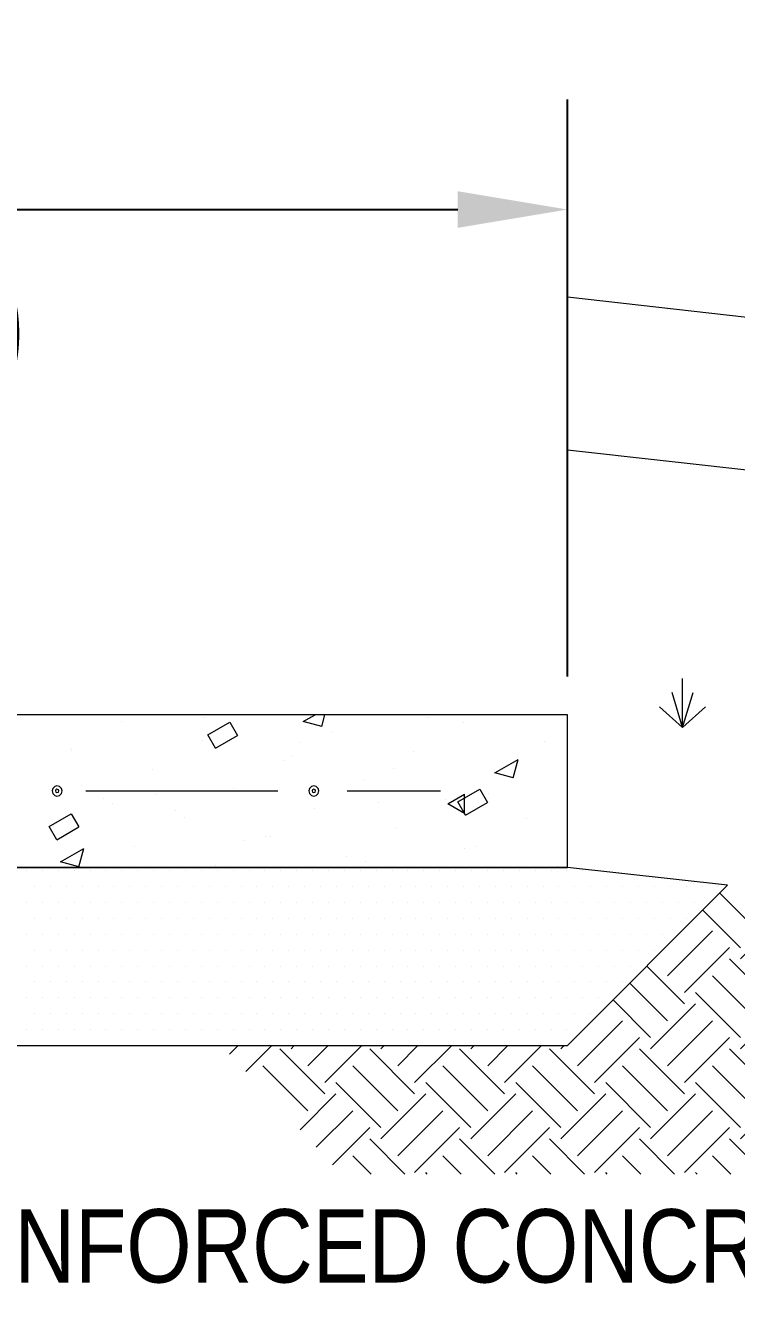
# Model space of a CAD drawing. Header units: inches. Extents: x -3859 to 7158, y 3705 to 4657.
# Drawn here: x 959.4 to 1015.3, y 3923.6 to 4024.2 of the extents above; entities that cross this region are included whole.
import ezdxf
from ezdxf import colors
from ezdxf.entities.mleader import LeaderData, LeaderLine
from ezdxf.math import Vec2, Vec3

# ---------------------------------------------------------------- set-up
doc = ezdxf.new("R2010")
doc.units = ezdxf.units.IN
doc.header["$MEASUREMENT"] = 0
doc.layers.get('0').update_dxf_attribs({"lineweight": 0})
doc.layers.get('DEFPOINTS').update_dxf_attribs({"lineweight": 0})
for name, color, linetype, lineweight in [('D6', 6, 'Continuous', 0), ('Dimension', 4, 'Continuous', 0), ('Hatches', 6, 'Continuous', 0), ('Linework', 3, 'Continuous', 0), ('Text', 7, 'Continuous', 0)]:
    doc.layers.add(name, color=color, linetype=linetype, lineweight=lineweight)
doc.styles.get("Standard").update_dxf_attribs({"font": 'ARIALN.TTF'})
doc.dimstyles.get("Standard").update_dxf_attribs({"dimtxt": 0.18, "dimasz": 0.18, "dimexe": 0.18, "dimexo": 0.0625, "dimgap": 0.09, "dimtad": 1, "dimdec": 4, "dimzin": 0, "dimdsep": 46, "dimlunit": 4, "dimtxsty": 'Standard', "dimcen": 0.09, "dimadec": 0, "dimazin": 0, "dimtfac": 1, "dimtdec": 4, "dimtofl": 0, "dimtmove": 0, "dimatfit": 3, "dimfxl": 1, "dimtolj": 1, "dimtzin": 0, "dimarcsym": 0})

# ---------------------------------------------------------------- blocks, each defined once
blk = doc.blocks.new('IP')
at = {"color": 0, "linetype": 'ByBlock', "lineweight": 0}
for points in [[(0.0289, 0), (0.0249, 0.0148), (0.0141, 0.0255), (-0.0007, 0.0296), (-0.0155, 0.0255), (-0.0262, 0.0148), (-0.0303, 0), (-0.0262, -0.0134), (-0.0155, -0.0242), (-0.0007, -0.0282), (0.0141, -0.0242), (0.0249, -0.0134), (0.0289, 0), (0.0289, 0)], [(0.0087, 0), (0.0061, 0.0081), (-0.0007, 0.0108), (-0.0074, 0.0081), (-0.0101, 0), (-0.0074, -0.0067), (-0.0007, -0.0094), (0.0061, -0.0067), (0.0087, 0), (0.0087, 0)]]:
    blk.add_lwpolyline(points, dxfattribs=at)
blk = doc.blocks.new('*X20')
at = {"color": 0}
for p, q in [((9.53125, -21.3125), (9.53125, -21.3125)), ((9.5625, -21.3125), (9.5625, -21.3125)), ((9.59375, -21.3125), (9.59375, -21.3125)), ((9.625, -21.3125), (9.625, -21.3125)), ((9.65625, -21.3125), (9.65625, -21.3125)), ((9.6875, -21.3125), (9.6875, -21.3125)), ((9.71875, -21.3125), (9.71875, -21.3125)), ((9.75, -21.3125), (9.75, -21.3125)), ((9.78125, -21.3125), (9.78125, -21.3125)), ((9.8125, -21.3125), (9.8125, -21.3125)), ((9.84375, -21.3125), (9.84375, -21.3125)), ((9.875, -21.3125), (9.875, -21.3125)), ((9.90625, -21.3125), (9.90625, -21.3125)), ((9.9375, -21.3125), (9.9375, -21.3125)), ((9.96875, -21.3125), (9.96875, -21.3125)), ((10, -21.3125), (10, -21.3125)), ((10.03125, -21.3125), (10.03125, -21.3125)), ((10.0625, -21.3125), (10.0625, -21.3125)), ((10.09375, -21.3125), (10.09375, -21.3125)), ((10.125, -21.3125), (10.125, -21.3125)), ((10.15625, -21.3125), (10.15625, -21.3125)), ((10.1875, -21.3125), (10.1875, -21.3125)), ((10.21875, -21.3125), (10.21875, -21.3125)), ((10.25, -21.3125), (10.25, -21.3125)), ((10.28125, -21.3125), (10.28125, -21.3125)), ((10.3125, -21.3125), (10.3125, -21.3125)), ((10.34375, -21.3125), (10.34375, -21.3125)), ((10.375, -21.3125), (10.375, -21.3125)), ((10.40625, -21.3125), (10.40625, -21.3125)), ((10.4375, -21.3125), (10.4375, -21.3125)), ((10.46875, -21.3125), (10.46875, -21.3125)), ((10.5, -21.3125), (10.5, -21.3125)), ((10.53125, -21.3125), (10.53125, -21.3125)), ((10.5625, -21.3125), (10.5625, -21.3125)), ((10.59375, -21.3125), (10.59375, -21.3125)), ((10.625, -21.3125), (10.625, -21.3125)), ((9.546875, -21.34375), (9.546875, -21.34375)), ((9.578125, -21.34375), (9.578125, -21.34375)), ((9.609375, -21.34375), (9.609375, -21.34375)), ((9.640625, -21.34375), (9.640625, -21.34375)), ((9.671875, -21.34375), (9.671875, -21.34375)), ((9.703125, -21.34375), (9.703125, -21.34375)), ((9.734375, -21.34375), (9.734375, -21.34375)), ((9.765625, -21.34375), (9.765625, -21.34375)), ((9.796875, -21.34375), (9.796875, -21.34375)), ((9.828125, -21.34375), (9.828125, -21.34375)), ((9.859375, -21.34375), (9.859375, -21.34375)), ((9.890625, -21.34375), (9.890625, -21.34375)), ((9.921875, -21.34375), (9.921875, -21.34375)), ((9.953125, -21.34375), (9.953125, -21.34375)), ((9.984375, -21.34375), (9.984375, -21.34375)), ((10.015625, -21.34375), (10.015625, -21.34375)), ((10.046875, -21.34375), (10.046875, -21.34375)), ((10.078125, -21.34375), (10.078125, -21.34375)), ((10.109375, -21.34375), (10.109375, -21.34375)), ((10.140625, -21.34375), (10.140625, -21.34375)), ((10.171875, -21.34375), (10.171875, -21.34375)), ((10.203125, -21.34375), (10.203125, -21.34375)), ((10.234375, -21.34375), (10.234375, -21.34375)), ((10.265625, -21.34375), (10.265625, -21.34375)), ((10.296875, -21.34375), (10.296875, -21.34375)), ((10.328125, -21.34375), (10.328125, -21.34375)), ((10.359375, -21.34375), (10.359375, -21.34375)), ((10.390625, -21.34375), (10.390625, -21.34375)), ((10.421875, -21.34375), (10.421875, -21.34375)), ((10.453125, -21.34375), (10.453125, -21.34375)), ((10.484375, -21.34375), (10.484375, -21.34375)), ((10.515625, -21.34375), (10.515625, -21.34375)), ((10.546875, -21.34375), (10.546875, -21.34375)), ((10.578125, -21.34375), (10.578125, -21.34375)), ((10.609375, -21.34375), (10.609375, -21.34375)), ((10.640625, -21.34375), (10.640625, -21.34375)), ((10.671875, -21.34375), (10.671875, -21.34375)), ((10.703125, -21.34375), (10.703125, -21.34375)), ((10.734375, -21.34375), (10.734375, -21.34375)), ((10.765625, -21.34375), (10.765625, -21.34375)), ((10.796875, -21.34375), (10.796875, -21.34375)), ((10.828125, -21.34375), (10.828125, -21.34375)), ((10.859375, -21.34375), (10.859375, -21.34375)), ((10.890625, -21.34375), (10.890625, -21.34375)), ((9.53125, -21.375), (9.53125, -21.375)), ((9.5625, -21.375), (9.5625, -21.375)), ((9.59375, -21.375), (9.59375, -21.375)), ((9.625, -21.375), (9.625, -21.375)), ((9.65625, -21.375), (9.65625, -21.375)), ((9.6875, -21.375), (9.6875, -21.375)), ((9.71875, -21.375), (9.71875, -21.375)), ((9.75, -21.375), (9.75, -21.375)), ((9.78125, -21.375), (9.78125, -21.375)), ((9.8125, -21.375), (9.8125, -21.375)), ((9.84375, -21.375), (9.84375, -21.375)), ((9.875, -21.375), (9.875, -21.375)), ((9.90625, -21.375), (9.90625, -21.375)), ((9.9375, -21.375), (9.9375, -21.375)), ((9.96875, -21.375), (9.96875, -21.375)), ((10, -21.375), (10, -21.375)), ((10.03125, -21.375), (10.03125, -21.375)), ((10.0625, -21.375), (10.0625, -21.375)), ((10.09375, -21.375), (10.09375, -21.375)), ((10.125, -21.375), (10.125, -21.375)), ((10.15625, -21.375), (10.15625, -21.375)), ((10.1875, -21.375), (10.1875, -21.375)), ((10.21875, -21.375), (10.21875, -21.375)), ((10.25, -21.375), (10.25, -21.375)), ((10.28125, -21.375), (10.28125, -21.375)), ((10.3125, -21.375), (10.3125, -21.375)), ((10.34375, -21.375), (10.34375, -21.375)), ((10.375, -21.375), (10.375, -21.375)), ((10.40625, -21.375), (10.40625, -21.375)), ((10.4375, -21.375), (10.4375, -21.375)), ((10.46875, -21.375), (10.46875, -21.375)), ((10.5, -21.375), (10.5, -21.375)), ((10.53125, -21.375), (10.53125, -21.375)), ((10.5625, -21.375), (10.5625, -21.375)), ((10.59375, -21.375), (10.59375, -21.375)), ((10.625, -21.375), (10.625, -21.375)), ((10.65625, -21.375), (10.65625, -21.375)), ((10.6875, -21.375), (10.6875, -21.375)), ((10.71875, -21.375), (10.71875, -21.375)), ((10.75, -21.375), (10.75, -21.375)), ((10.78125, -21.375), (10.78125, -21.375)), ((10.8125, -21.375), (10.8125, -21.375)), ((10.84375, -21.375), (10.84375, -21.375)), ((10.875, -21.375), (10.875, -21.375)), ((9.546875, -21.40625), (9.546875, -21.40625)), ((9.578125, -21.40625), (9.578125, -21.40625)), ((9.609375, -21.40625), (9.609375, -21.40625)), ((9.640625, -21.40625), (9.640625, -21.40625)), ((9.671875, -21.40625), (9.671875, -21.40625)), ((9.703125, -21.40625), (9.703125, -21.40625)), ((9.734375, -21.40625), (9.734375, -21.40625)), ((9.765625, -21.40625), (9.765625, -21.40625)), ((9.796875, -21.40625), (9.796875, -21.40625)), ((9.828125, -21.40625), (9.828125, -21.40625)), ((9.859375, -21.40625), (9.859375, -21.40625)), ((9.890625, -21.40625), (9.890625, -21.40625)), ((9.921875, -21.40625), (9.921875, -21.40625)), ((9.953125, -21.40625), (9.953125, -21.40625)), ((9.984375, -21.40625), (9.984375, -21.40625)), ((10.015625, -21.40625), (10.015625, -21.40625)), ((10.046875, -21.40625), (10.046875, -21.40625)), ((10.078125, -21.40625), (10.078125, -21.40625)), ((10.109375, -21.40625), (10.109375, -21.40625)), ((10.140625, -21.40625), (10.140625, -21.40625)), ((10.171875, -21.40625), (10.171875, -21.40625)), ((10.203125, -21.40625), (10.203125, -21.40625)), ((10.234375, -21.40625), (10.234375, -21.40625)), ((10.265625, -21.40625), (10.265625, -21.40625)), ((10.296875, -21.40625), (10.296875, -21.40625)), ((10.328125, -21.40625), (10.328125, -21.40625)), ((10.359375, -21.40625), (10.359375, -21.40625)), ((10.390625, -21.40625), (10.390625, -21.40625)), ((10.421875, -21.40625), (10.421875, -21.40625)), ((10.453125, -21.40625), (10.453125, -21.40625)), ((10.484375, -21.40625), (10.484375, -21.40625)), ((10.515625, -21.40625), (10.515625, -21.40625)), ((10.546875, -21.40625), (10.546875, -21.40625)), ((10.578125, -21.40625), (10.578125, -21.40625)), ((10.609375, -21.40625), (10.609375, -21.40625)), ((10.640625, -21.40625), (10.640625, -21.40625)), ((10.671875, -21.40625), (10.671875, -21.40625)), ((10.703125, -21.40625), (10.703125, -21.40625)), ((10.734375, -21.40625), (10.734375, -21.40625)), ((10.765625, -21.40625), (10.765625, -21.40625)), ((10.796875, -21.40625), (10.796875, -21.40625)), ((10.828125, -21.40625), (10.828125, -21.40625)), ((9.53125, -21.4375), (9.53125, -21.4375)), ((9.5625, -21.4375), (9.5625, -21.4375)), ((9.59375, -21.4375), (9.59375, -21.4375)), ((9.625, -21.4375), (9.625, -21.4375)), ((9.65625, -21.4375), (9.65625, -21.4375)), ((9.6875, -21.4375), (9.6875, -21.4375)), ((9.71875, -21.4375), (9.71875, -21.4375)), ((9.75, -21.4375), (9.75, -21.4375)), ((9.78125, -21.4375), (9.78125, -21.4375)), ((9.8125, -21.4375), (9.8125, -21.4375)), ((9.84375, -21.4375), (9.84375, -21.4375)), ((9.875, -21.4375), (9.875, -21.4375)), ((9.90625, -21.4375), (9.90625, -21.4375)), ((9.9375, -21.4375), (9.9375, -21.4375)), ((9.96875, -21.4375), (9.96875, -21.4375)), ((10, -21.4375), (10, -21.4375)), ((10.03125, -21.4375), (10.03125, -21.4375)), ((10.0625, -21.4375), (10.0625, -21.4375)), ((10.09375, -21.4375), (10.09375, -21.4375)), ((10.125, -21.4375), (10.125, -21.4375)), ((10.15625, -21.4375), (10.15625, -21.4375)), ((10.1875, -21.4375), (10.1875, -21.4375)), ((10.21875, -21.4375), (10.21875, -21.4375)), ((10.25, -21.4375), (10.25, -21.4375)), ((10.28125, -21.4375), (10.28125, -21.4375)), ((10.3125, -21.4375), (10.3125, -21.4375)), ((10.34375, -21.4375), (10.34375, -21.4375)), ((10.375, -21.4375), (10.375, -21.4375)), ((10.40625, -21.4375), (10.40625, -21.4375)), ((10.4375, -21.4375), (10.4375, -21.4375)), ((10.46875, -21.4375), (10.46875, -21.4375)), ((10.5, -21.4375), (10.5, -21.4375)), ((10.53125, -21.4375), (10.53125, -21.4375)), ((10.5625, -21.4375), (10.5625, -21.4375)), ((10.59375, -21.4375), (10.59375, -21.4375)), ((10.625, -21.4375), (10.625, -21.4375)), ((10.65625, -21.4375), (10.65625, -21.4375)), ((10.6875, -21.4375), (10.6875, -21.4375)), ((10.71875, -21.4375), (10.71875, -21.4375)), ((10.75, -21.4375), (10.75, -21.4375)), ((10.78125, -21.4375), (10.78125, -21.4375)), ((10.8125, -21.4375), (10.8125, -21.4375)), ((9.546875, -21.46875), (9.546875, -21.46875)), ((9.578125, -21.46875), (9.578125, -21.46875)), ((9.609375, -21.46875), (9.609375, -21.46875)), ((9.640625, -21.46875), (9.640625, -21.46875)), ((9.671875, -21.46875), (9.671875, -21.46875)), ((9.703125, -21.46875), (9.703125, -21.46875)), ((9.734375, -21.46875), (9.734375, -21.46875)), ((9.765625, -21.46875), (9.765625, -21.46875)), ((9.796875, -21.46875), (9.796875, -21.46875)), ((9.828125, -21.46875), (9.828125, -21.46875)), ((9.859375, -21.46875), (9.859375, -21.46875)), ((9.890625, -21.46875), (9.890625, -21.46875)), ((9.921875, -21.46875), (9.921875, -21.46875)), ((9.953125, -21.46875), (9.953125, -21.46875)), ((9.984375, -21.46875), (9.984375, -21.46875)), ((10.015625, -21.46875), (10.015625, -21.46875)), ((10.046875, -21.46875), (10.046875, -21.46875)), ((10.078125, -21.46875), (10.078125, -21.46875)), ((10.109375, -21.46875), (10.109375, -21.46875)), ((10.140625, -21.46875), (10.140625, -21.46875)), ((10.171875, -21.46875), (10.171875, -21.46875)), ((10.203125, -21.46875), (10.203125, -21.46875)), ((10.234375, -21.46875), (10.234375, -21.46875)), ((10.265625, -21.46875), (10.265625, -21.46875)), ((10.296875, -21.46875), (10.296875, -21.46875)), ((10.328125, -21.46875), (10.328125, -21.46875)), ((10.359375, -21.46875), (10.359375, -21.46875)), ((10.390625, -21.46875), (10.390625, -21.46875)), ((10.421875, -21.46875), (10.421875, -21.46875)), ((10.453125, -21.46875), (10.453125, -21.46875)), ((10.484375, -21.46875), (10.484375, -21.46875)), ((10.515625, -21.46875), (10.515625, -21.46875)), ((10.546875, -21.46875), (10.546875, -21.46875)), ((10.578125, -21.46875), (10.578125, -21.46875)), ((10.609375, -21.46875), (10.609375, -21.46875)), ((10.640625, -21.46875), (10.640625, -21.46875)), ((10.671875, -21.46875), (10.671875, -21.46875)), ((10.703125, -21.46875), (10.703125, -21.46875)), ((10.734375, -21.46875), (10.734375, -21.46875)), ((10.765625, -21.46875), (10.765625, -21.46875)), ((9.53125, -21.5), (9.53125, -21.5)), ((9.5625, -21.5), (9.5625, -21.5)), ((9.59375, -21.5), (9.59375, -21.5)), ((9.625, -21.5), (9.625, -21.5)), ((9.65625, -21.5), (9.65625, -21.5)), ((9.6875, -21.5), (9.6875, -21.5)), ((9.71875, -21.5), (9.71875, -21.5)), ((9.75, -21.5), (9.75, -21.5)), ((9.78125, -21.5), (9.78125, -21.5)), ((9.8125, -21.5), (9.8125, -21.5)), ((9.84375, -21.5), (9.84375, -21.5)), ((9.875, -21.5), (9.875, -21.5)), ((9.90625, -21.5), (9.90625, -21.5)), ((9.9375, -21.5), (9.9375, -21.5)), ((9.96875, -21.5), (9.96875, -21.5)), ((10, -21.5), (10, -21.5)), ((10.03125, -21.5), (10.03125, -21.5)), ((10.0625, -21.5), (10.0625, -21.5)), ((10.09375, -21.5), (10.09375, -21.5)), ((10.125, -21.5), (10.125, -21.5)), ((10.15625, -21.5), (10.15625, -21.5)), ((10.1875, -21.5), (10.1875, -21.5)), ((10.21875, -21.5), (10.21875, -21.5)), ((10.25, -21.5), (10.25, -21.5)), ((10.28125, -21.5), (10.28125, -21.5)), ((10.3125, -21.5), (10.3125, -21.5)), ((10.34375, -21.5), (10.34375, -21.5)), ((10.375, -21.5), (10.375, -21.5)), ((10.40625, -21.5), (10.40625, -21.5)), ((10.4375, -21.5), (10.4375, -21.5)), ((10.46875, -21.5), (10.46875, -21.5)), ((10.5, -21.5), (10.5, -21.5)), ((10.53125, -21.5), (10.53125, -21.5)), ((10.5625, -21.5), (10.5625, -21.5)), ((10.59375, -21.5), (10.59375, -21.5)), ((10.625, -21.5), (10.625, -21.5)), ((10.65625, -21.5), (10.65625, -21.5)), ((10.6875, -21.5), (10.6875, -21.5)), ((10.71875, -21.5), (10.71875, -21.5)), ((10.75, -21.5), (10.75, -21.5)), ((9.546875, -21.53125), (9.546875, -21.53125)), ((9.578125, -21.53125), (9.578125, -21.53125)), ((9.609375, -21.53125), (9.609375, -21.53125)), ((9.640625, -21.53125), (9.640625, -21.53125)), ((9.671875, -21.53125), (9.671875, -21.53125)), ((9.703125, -21.53125), (9.703125, -21.53125)), ((9.734375, -21.53125), (9.734375, -21.53125)), ((9.765625, -21.53125), (9.765625, -21.53125)), ((9.796875, -21.53125), (9.796875, -21.53125)), ((9.828125, -21.53125), (9.828125, -21.53125)), ((9.859375, -21.53125), (9.859375, -21.53125)), ((9.890625, -21.53125), (9.890625, -21.53125)), ((9.921875, -21.53125), (9.921875, -21.53125)), ((9.953125, -21.53125), (9.953125, -21.53125)), ((9.984375, -21.53125), (9.984375, -21.53125)), ((10.015625, -21.53125), (10.015625, -21.53125)), ((10.046875, -21.53125), (10.046875, -21.53125)), ((10.078125, -21.53125), (10.078125, -21.53125)), ((10.109375, -21.53125), (10.109375, -21.53125)), ((10.140625, -21.53125), (10.140625, -21.53125)), ((10.171875, -21.53125), (10.171875, -21.53125)), ((10.203125, -21.53125), (10.203125, -21.53125)), ((10.234375, -21.53125), (10.234375, -21.53125)), ((10.265625, -21.53125), (10.265625, -21.53125)), ((10.296875, -21.53125), (10.296875, -21.53125)), ((10.328125, -21.53125), (10.328125, -21.53125)), ((10.359375, -21.53125), (10.359375, -21.53125)), ((10.390625, -21.53125), (10.390625, -21.53125)), ((10.421875, -21.53125), (10.421875, -21.53125)), ((10.453125, -21.53125), (10.453125, -21.53125)), ((10.484375, -21.53125), (10.484375, -21.53125)), ((10.515625, -21.53125), (10.515625, -21.53125)), ((10.546875, -21.53125), (10.546875, -21.53125)), ((10.578125, -21.53125), (10.578125, -21.53125)), ((10.609375, -21.53125), (10.609375, -21.53125)), ((10.640625, -21.53125), (10.640625, -21.53125)), ((10.671875, -21.53125), (10.671875, -21.53125)), ((10.703125, -21.53125), (10.703125, -21.53125)), ((9.53125, -21.5625), (9.53125, -21.5625)), ((9.5625, -21.5625), (9.5625, -21.5625)), ((9.59375, -21.5625), (9.59375, -21.5625)), ((9.625, -21.5625), (9.625, -21.5625)), ((9.65625, -21.5625), (9.65625, -21.5625)), ((9.6875, -21.5625), (9.6875, -21.5625)), ((9.71875, -21.5625), (9.71875, -21.5625)), ((9.75, -21.5625), (9.75, -21.5625)), ((9.78125, -21.5625), (9.78125, -21.5625)), ((9.8125, -21.5625), (9.8125, -21.5625)), ((9.84375, -21.5625), (9.84375, -21.5625)), ((9.875, -21.5625), (9.875, -21.5625)), ((9.90625, -21.5625), (9.90625, -21.5625)), ((9.9375, -21.5625), (9.9375, -21.5625)), ((9.96875, -21.5625), (9.96875, -21.5625)), ((10, -21.5625), (10, -21.5625)), ((10.03125, -21.5625), (10.03125, -21.5625)), ((10.0625, -21.5625), (10.0625, -21.5625)), ((10.09375, -21.5625), (10.09375, -21.5625)), ((10.125, -21.5625), (10.125, -21.5625)), ((10.15625, -21.5625), (10.15625, -21.5625)), ((10.1875, -21.5625), (10.1875, -21.5625)), ((10.21875, -21.5625), (10.21875, -21.5625)), ((10.25, -21.5625), (10.25, -21.5625)), ((10.28125, -21.5625), (10.28125, -21.5625)), ((10.3125, -21.5625), (10.3125, -21.5625)), ((10.34375, -21.5625), (10.34375, -21.5625)), ((10.375, -21.5625), (10.375, -21.5625)), ((10.40625, -21.5625), (10.40625, -21.5625)), ((10.4375, -21.5625), (10.4375, -21.5625)), ((10.46875, -21.5625), (10.46875, -21.5625)), ((10.5, -21.5625), (10.5, -21.5625)), ((10.53125, -21.5625), (10.53125, -21.5625)), ((10.5625, -21.5625), (10.5625, -21.5625)), ((10.59375, -21.5625), (10.59375, -21.5625)), ((10.625, -21.5625), (10.625, -21.5625)), ((10.65625, -21.5625), (10.65625, -21.5625)), ((10.6875, -21.5625), (10.6875, -21.5625)), ((9.546875, -21.59375), (9.546875, -21.59375)), ((9.578125, -21.59375), (9.578125, -21.59375)), ((9.609375, -21.59375), (9.609375, -21.59375)), ((9.640625, -21.59375), (9.640625, -21.59375)), ((9.671875, -21.59375), (9.671875, -21.59375)), ((9.703125, -21.59375), (9.703125, -21.59375)), ((9.734375, -21.59375), (9.734375, -21.59375)), ((9.765625, -21.59375), (9.765625, -21.59375)), ((9.796875, -21.59375), (9.796875, -21.59375)), ((9.828125, -21.59375), (9.828125, -21.59375)), ((9.859375, -21.59375), (9.859375, -21.59375)), ((9.890625, -21.59375), (9.890625, -21.59375)), ((9.921875, -21.59375), (9.921875, -21.59375)), ((9.953125, -21.59375), (9.953125, -21.59375)), ((9.984375, -21.59375), (9.984375, -21.59375)), ((10.015625, -21.59375), (10.015625, -21.59375)), ((10.046875, -21.59375), (10.046875, -21.59375)), ((10.078125, -21.59375), (10.078125, -21.59375)), ((10.109375, -21.59375), (10.109375, -21.59375)), ((10.140625, -21.59375), (10.140625, -21.59375)), ((10.171875, -21.59375), (10.171875, -21.59375)), ((10.203125, -21.59375), (10.203125, -21.59375)), ((10.234375, -21.59375), (10.234375, -21.59375)), ((10.265625, -21.59375), (10.265625, -21.59375)), ((10.296875, -21.59375), (10.296875, -21.59375)), ((10.328125, -21.59375), (10.328125, -21.59375)), ((10.359375, -21.59375), (10.359375, -21.59375)), ((10.390625, -21.59375), (10.390625, -21.59375)), ((10.421875, -21.59375), (10.421875, -21.59375)), ((10.453125, -21.59375), (10.453125, -21.59375)), ((10.484375, -21.59375), (10.484375, -21.59375)), ((10.515625, -21.59375), (10.515625, -21.59375)), ((10.546875, -21.59375), (10.546875, -21.59375)), ((10.578125, -21.59375), (10.578125, -21.59375)), ((10.609375, -21.59375), (10.609375, -21.59375)), ((10.640625, -21.59375), (10.640625, -21.59375)), ((9.53125, -21.625), (9.53125, -21.625)), ((9.5625, -21.625), (9.5625, -21.625)), ((9.59375, -21.625), (9.59375, -21.625)), ((9.625, -21.625), (9.625, -21.625)), ((9.65625, -21.625), (9.65625, -21.625)), ((9.6875, -21.625), (9.6875, -21.625)), ((9.71875, -21.625), (9.71875, -21.625)), ((9.75, -21.625), (9.75, -21.625)), ((9.78125, -21.625), (9.78125, -21.625)), ((9.8125, -21.625), (9.8125, -21.625)), ((9.84375, -21.625), (9.84375, -21.625)), ((9.875, -21.625), (9.875, -21.625)), ((9.90625, -21.625), (9.90625, -21.625)), ((9.9375, -21.625), (9.9375, -21.625)), ((9.96875, -21.625), (9.96875, -21.625)), ((10, -21.625), (10, -21.625)), ((10.03125, -21.625), (10.03125, -21.625)), ((10.0625, -21.625), (10.0625, -21.625)), ((10.09375, -21.625), (10.09375, -21.625)), ((10.125, -21.625), (10.125, -21.625)), ((10.15625, -21.625), (10.15625, -21.625)), ((10.1875, -21.625), (10.1875, -21.625)), ((10.21875, -21.625), (10.21875, -21.625)), ((10.25, -21.625), (10.25, -21.625)), ((10.28125, -21.625), (10.28125, -21.625)), ((10.3125, -21.625), (10.3125, -21.625)), ((10.34375, -21.625), (10.34375, -21.625)), ((10.375, -21.625), (10.375, -21.625)), ((10.40625, -21.625), (10.40625, -21.625)), ((10.4375, -21.625), (10.4375, -21.625)), ((10.46875, -21.625), (10.46875, -21.625)), ((10.5, -21.625), (10.5, -21.625)), ((10.53125, -21.625), (10.53125, -21.625)), ((10.5625, -21.625), (10.5625, -21.625)), ((10.59375, -21.625), (10.59375, -21.625)), ((10.625, -21.625), (10.625, -21.625))]:
    blk.add_line(p, q, dxfattribs=at)
blk = doc.blocks.new('*X19')
at = {"color": 0}
for p, q in [((9.718, -21.0196), (9.718, -21.0196)), ((9.8813, -21.0108), (9.8813, -21.0108)), ((10.0755, -21.0197), (10.0989, -21.0062)), ((10.1117, -21.0295), (10.0755, -21.0197)), ((10.1117, -21.0295), (10.1179, -21.0062)), ((10.3196, -21.011), (10.3196, -21.011)), ((9.8876, -21.0458), (9.9309, -21.0208)), ((9.9309, -21.0208), (9.9459, -21.0468)), ((10.1336, -21.0394), (10.1336, -21.0394)), ((10.3901, -21.0212), (10.3901, -21.0212)), ((9.8771, -21.0576), (9.8771, -21.0576)), ((9.9026, -21.0718), (9.8876, -21.0458)), ((9.9026, -21.0718), (9.9459, -21.0468)), ((10.0672, -21.0611), (10.0672, -21.0611)), ((10.5492, -21.0593), (10.5492, -21.0593)), ((9.6176, -21.0719), (9.6176, -21.0719)), ((9.6206, -21.0758), (9.6206, -21.0758)), ((10.0362, -21.0957), (10.0362, -21.0957)), ((10.0535, -21.0868), (10.0535, -21.0868)), ((10.2927, -21.0775), (10.2927, -21.0775)), ((10.4522, -21.1207), (10.4981, -21.0942)), ((10.4884, -21.1304), (10.4981, -21.0942)), ((9.7797, -21.1139), (9.7797, -21.1139)), ((10.2531, -21.1114), (10.2531, -21.1114)), ((10.4518, -21.1155), (10.4518, -21.1155)), ((10.4884, -21.1304), (10.4522, -21.1207)), ((10.4894, -21.1018), (10.4894, -21.1018)), ((9.6391, -21.1446), (9.6391, -21.1446)), ((10.1953, -21.1337), (10.1953, -21.1337)), ((9.6822, -21.1701), (9.6822, -21.1701)), ((9.7874, -21.1627), (9.7874, -21.1627)), ((9.9388, -21.1519), (9.9388, -21.1519)), ((10.3598, -21.1812), (10.3923, -21.1625)), ((10.3794, -21.1776), (10.4227, -21.1526)), ((10.3923, -21.2), (10.3923, -21.1625)), ((10.4227, -21.1526), (10.4377, -21.1786)), ((10.439, -21.1617), (10.439, -21.1617)), ((9.6995, -21.1812), (9.6995, -21.1812)), ((9.825, -21.1949), (9.825, -21.1949)), ((10.0979, -21.19), (10.0979, -21.19)), ((10.2233, -21.1777), (10.2233, -21.1777)), ((10.3544, -21.1718), (10.3544, -21.1718)), ((10.3923, -21.2), (10.3598, -21.1812)), ((10.3944, -21.2036), (10.3794, -21.1776)), ((10.3944, -21.2036), (10.4377, -21.1786)), ((9.5758, -21.2258), (9.6191, -21.2008)), ((9.6191, -21.2008), (9.6341, -21.2268)), ((9.8413, -21.2082), (9.8413, -21.2082)), ((10.5135, -21.2099), (10.5135, -21.2099)), ((9.5908, -21.2518), (9.5758, -21.2258)), ((9.5848, -21.2264), (9.5848, -21.2264)), ((9.5908, -21.2518), (9.6341, -21.2268)), ((10.0004, -21.2462), (10.0004, -21.2462)), ((10.0109, -21.2452), (10.0109, -21.2452)), ((10.2569, -21.228), (10.2569, -21.228)), ((9.5979, -21.2955), (9.6438, -21.269)), ((9.6341, -21.3052), (9.6438, -21.269)), ((9.7439, -21.2644), (9.7439, -21.2644)), ((9.9572, -21.2536), (9.9572, -21.2536)), ((10.3932, -21.2685), (10.3932, -21.2685)), ((10.416, -21.2661), (10.416, -21.2661)), ((9.6341, -21.3052), (9.5979, -21.2955)), ((10.1595, -21.2843), (10.1595, -21.2843)), ((10.1968, -21.2955), (10.1968, -21.2955)), ((9.903, -21.3025), (9.903, -21.3025)), ((10.5751, -21.3042), (10.5751, -21.3042))]:
    blk.add_line(p, q, dxfattribs=at)
blk = doc.blocks.new('*D23')
at = {"layer": 'DEFPOINTS', "color": 0, "transparency": 16777216}
for p in [(1001.98, 4009.73), (861.98, 3970.03), (1001.98, 3970.03)]:
    blk.add_point(p, dxfattribs=at)
at = {"layer": 'Dimension', "color": 0, "lineweight": -2, "transparency": 16777216}
for p, q in [((861.98, 3973.03), (861.98, 4018.37)), ((1001.98, 3973.03), (1001.98, 4018.37)), ((870.62, 4009.73), (993.34, 4009.73))]:
    blk.add_line(p, q, dxfattribs=at)
at = {"layer": 'Dimension', "color": 0, "transparency": 16777216}
for points in [[(870.62, 4011.17), (870.62, 4008.29), (861.98, 4009.73)], [(993.34, 4011.17), (993.34, 4008.29), (1001.98, 4009.73)]]:
    blk.add_solid(points, dxfattribs=at)
at = {"layer": 'Dimension', "color": 0, "transparency": 16777216, "char_height": 8.64, "attachment_point": 5}
for s, insert in [('\\A1;VARIES', (931.98, 4018.52)), ('\\A1;(SEE PLAN)', (931.98, 3999.74))]:
    blk.add_mtext(s, dxfattribs=dict(at, insert=insert))

msp = doc.modelspace()

# ---------------------------------------------------------------- hatches: boundary and pattern name
at = {"layer": 'Hatches'}
h = msp.add_hatch(dxfattribs=at)
h.set_pattern_fill('EARTH', color=256, scale=20, angle=45)
h.set_pattern_definition([(45, (0, -32.8283), (0, 7.071068), [5, -5]), (45, (-1.326, -31.5025), (0, 7.071068), [5, -5]), (45, (-2.6517, -30.1766), (0, 7.071068), [5, -5]), (135, (-2.6517, -29.293), (-7.071068, 4e-16), [5, -5]), (135, (-1.326, -27.967), (-7.071068, 4e-16), [5, -5]), (135, (0, -26.641), (-7.071068, 4e-16), [5, -5])])
h.paths.add_polyline_path([(1030.40227, 3954.85435), (1014.56892, 3956.62224), (1001.9751, 3944.02841), (974.77656, 3944.02841), (984.17303, 3933.93369), (1027.14649, 3933.93369)])

# ---------------------------------------------------------------- linework, layer by layer
at = {"layer": 'D6'}
for q in [(1011.02623, 3972.88656), (1010.19771, 3971.76445), (1011.85475, 3971.76445), (1009.22297, 3970.64234), (1012.82948, 3970.64234)]:
    msp.add_line((1011.02623, 3969.0178), q, dxfattribs=at)
at = {"layer": 'DEFPOINTS'}
for points in [[(861.9751, 3970.02841), (861.9751, 3958.02841), (1001.9751, 3958.02841), (1001.9751, 3970.02841)], [(1001.9751, 3958.02841), (861.9751, 3958.02841), (849.38128, 3956.62224), (861.9751, 3944.02841), (1001.9751, 3944.02841), (1014.56892, 3956.62224)]]:
    msp.add_lwpolyline(points, close=True, dxfattribs=at)
at = {"layer": 'Linework'}
for p, q in [((1001.9751, 4002.85671), (1042.47379, 3998.33479)), ((1001.9751, 3990.85671), (1042.47379, 3986.33479)), ((1001.9751, 3970.02841), (861.9751, 3970.02841)), ((1001.9751, 3958.02841), (1001.9751, 3970.02841)), ((979.18724, 3964.02841), (964.10008, 3964.02841)), ((991.9751, 3964.02841), (984.64043, 3964.02841)), ((861.9751, 3958.02841), (1001.9751, 3958.02841)), ((1001.9751, 3944.02841), (1014.56892, 3956.62224)), ((861.9751, 3944.02841), (1001.9751, 3944.02841))]:
    msp.add_line(p, q, dxfattribs=at)

# ---------------------------------------------------------------- block references
at = {"layer": 'D6', "xscale": 40, "yscale": 40, "zscale": 40}
for name in ['*X19', '*X20']:
    msp.add_blockref(name, (578.17937, 4810.27783), dxfattribs=at)
at = {"layer": 'Text', "xscale": 13.64524969549382, "yscale": 13.64524969549382, "zscale": 13.64524969549382, "rotation": 270}
for p in [(961.82737, 3964.02841), (961.82737, 3964.02841), (982.01937, 3964.02841)]:
    msp.add_blockref('IP', p, dxfattribs=at)

# ---------------------------------------------------------------- dimensions: what is measured, and where the dimension line sits
at = {"layer": 'Dimension'}
dim = msp.add_linear_dim(base=(1001.9751, 4009.72516), p1=(861.9751, 3970.02841), p2=(1001.9751, 3970.02841), text='VARIES\\X(SEE PLAN)', dimstyle='Standard', dxfattribs=at)
dim.commit()
dim.dimension.update_dxf_attribs({"geometry": '*D23', "text_midpoint": (931.9751, 4009.72516)})

# ---------------------------------------------------------------- leaders
ml = msp.add_multileader_mtext('Standard', dxfattribs=at)
ml.set_content('4" REINFORCED CONCRETE SIDEWALK WITH 6" X 6" SQ.,10 GA. X .01 GA. WIRE MESH', color=256)
ml.set_leader_properties()
ml.build(insert=Vec2(0, 0))
ml.multileader.update_dxf_attribs({"leader_type": 2, "dogleg_length": 0.12, "arrow_head_size": 5.76, "scale": 48})
ctx = ml.context
ctx.base_point, ctx.scale, ctx.char_height, ctx.arrow_head_size, ctx.landing_gap_size, ctx.plane_origin = Vec3(935.32157, 3928.23986), 48, 5.76, 5.76, 4.32, Vec3(904.34869, 3932.63353)
notes = []
notes.append((ctx, [(0, (1, 1, 0), (929.56157, 3928.23986), (1, 0), 5.76, [(0, [(911.69895, 3963.60496)], 0, [])])]))
ctx.mtext.insert, ctx.mtext.width, ctx.mtext.line_spacing_factor, ctx.mtext.flow_direction = Vec3(939.64157, 3931.16897), 129.5448175, 1.028571, 5
for ctx, leaders in notes:
    for number, flags, end, landing, length, lines in leaders:
        leader = LeaderData()
        leader.index, (leader.has_last_leader_line, leader.has_dogleg_vector, leader.attachment_direction) = number, flags
        leader.last_leader_point, leader.dogleg_vector, leader.dogleg_length = Vec3(end), Vec3(landing), length
        for number, points, colour, breaks in lines:
            line = LeaderLine()
            line.index, line.vertices, line.color, line.breaks = number, Vec3.list(points), colors.encode_raw_color(colour), breaks
            leader.lines.append(line)
        ctx.leaders.append(leader)

doc.saveas('drawing.dxf')
